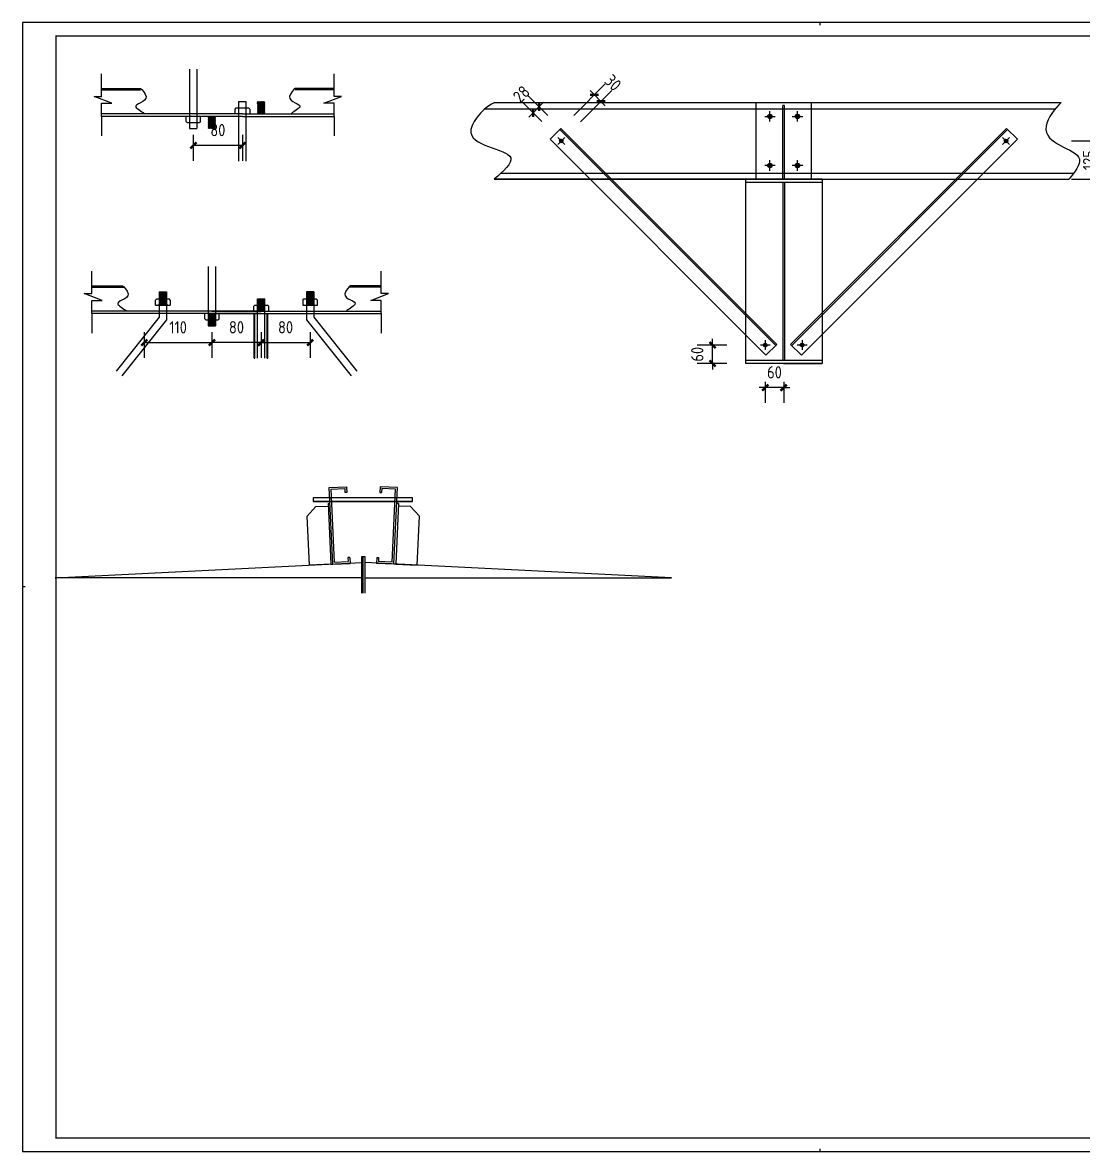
# Model space of a CAD drawing. Extents: x -9001 to 151288, y 75886 to 362543.
# Drawn here: x 21544 to 38837, y 179199 to 197592 of the extents above; entities that cross this region are included whole.
import ezdxf
from ezdxf.enums import TextEntityAlignment as Align

# ---------------------------------------------------------------- set-up
doc = ezdxf.new("R2010")
doc.units = 0
doc.header["$LTSCALE"] = 1000
doc.header["$MEASUREMENT"] = 0
doc.layers.add('PUB_TITLE', color=4, linetype='Continuous')
doc.styles.get("Standard").update_dxf_attribs({"font": 'gbenor.shx', "bigfont": 'gbcbig.shx'})
doc.dimstyles.get("Standard").update_dxf_attribs({"dimscale": 100, "dimtxt": 1, "dimasz": 1, "dimexe": 2.5, "dimexo": 3, "dimgap": 1.5, "dimtad": 1, "dimdec": 0, "dimzin": 0, "dimdsep": 46, "dimtxsty": 'Standard', "dimblk": 'ARCHTICK', "dimcen": 0.09, "dimadec": 0, "dimazin": 0, "dimtfac": 1, "dimtdec": 0, "dimtix": 1, "dimtmove": 2, "dimatfit": 3, "dimfxl": 1, "dimtolj": 1, "dimtzin": 0, "dimarcsym": 0})
pattern_1 = [(45, (304.297, -21522.475), (-5.61266008, 5.61266008), [])]

# ---------------------------------------------------------------- blocks, each defined once
blk = doc.blocks.new('$titleblk$00000167')
for p, q in [((-594.5, 839), (-594.5, 841)), ((-1187, 420.5), (-1189, 420.5)), ((-594.5, 0), (-594.5, 2))]:
    blk.add_line(p, q)
blk.add_lwpolyline([(-1189, 0), (0, 0), (0, 841), (-1189, 841)], close=True)
at = {"const_width": 1}
blk.add_lwpolyline([(-1164, 10), (-10, 10), (-10, 831), (-1164, 831)], close=True, dxfattribs=at)
at = {"flags": 4}
for tag, p in [('(扩展图名)', (-62.12, 184.1)), ('图名', (-62.12, 180.13)), ('日期', (-62.12, 172.03)), ('图号', (-62.12, 163.99)), ('比例', (-62.12, 156)), ('子项', (-59.56, 82.07)), ('工程名称', (-59.24, 70.19)), ('设计号', (-36.91, 28.62))]:
    blk.add_attdef(tag, text='', height=3.5, dxfattribs=at).set_placement(p, align=Align.CENTER)
for tag, p in [('设计人', (-64.84, 148.13)), ('负责人', (-64.71, 140.27)), ('主持人', (-64.73, 132.26)), ('校对人', (-64.28, 124.4)), ('审核人', (-63.96, 116.15)), ('审定人', (-64.16, 107.95)), ('所长', (-64.16, 99.76))]:
    blk.add_attdef(tag, p, '', height=3.5)
blk = doc.blocks.new('_ArchTick')
at = {"color": 0, "linetype": 'ByBlock', "const_width": 0.4}
blk.add_lwpolyline([(-0.5, -0.5), (0.5, 0.5)], dxfattribs=at)
blk = doc.blocks.new('*D438')
at = {"color": 0, "lineweight": -2}
for p, q in [((24327, 195763), (24327, 195340)), ((25127, 195763), (25127, 195340)), ((25127, 195590), (24327, 195590))]:
    blk.add_line(p, q, dxfattribs=at)
at = {"layer": 'Defpoints', "color": 0}
for p in [(24327, 196063), (25127, 196063), (24327, 195590)]:
    blk.add_point(p, dxfattribs=at)
at = {"color": 0, "lineweight": -2, "xscale": 100, "yscale": 100, "zscale": 100, "rotation": 180}
blk.add_blockref('_ArchTick', (24327, 195590), dxfattribs=at)
at = {"color": 0, "lineweight": -2, "xscale": 100, "yscale": 100, "zscale": 100}
blk.add_blockref('_ArchTick', (25127, 195590), dxfattribs=at)
at = {"color": 0, "insert": (24727, 195840), "char_height": 200, "attachment_point": 5}
blk.add_mtext('\\A1;80', dxfattribs=at)
blk = doc.blocks.new('*D439')
at = {"color": 0, "lineweight": -2}
for p, q in [((24631, 192550), (24631, 192127)), ((25431, 192550), (25431, 192127)), ((25431, 192377), (24631, 192377))]:
    blk.add_line(p, q, dxfattribs=at)
at = {"layer": 'Defpoints', "color": 0}
for p in [(24631, 192850), (25431, 192850), (24631, 192377)]:
    blk.add_point(p, dxfattribs=at)
at = {"color": 0, "lineweight": -2, "xscale": 100, "yscale": 100, "zscale": 100, "rotation": 180}
blk.add_blockref('_ArchTick', (24631, 192377), dxfattribs=at)
at = {"color": 0, "lineweight": -2, "xscale": 100, "yscale": 100, "zscale": 100}
blk.add_blockref('_ArchTick', (25431, 192377), dxfattribs=at)
at = {"color": 0, "insert": (25031, 192627), "char_height": 200, "attachment_point": 5}
blk.add_mtext('\\A1;80', dxfattribs=at)
blk = doc.blocks.new('*D440')
at = {"color": 0, "lineweight": -2}
for p, q in [((23527, 192550), (23527, 192127)), ((24631, 192550), (24631, 192127)), ((23527, 192377), (24631, 192377))]:
    blk.add_line(p, q, dxfattribs=at)
at = {"layer": 'Defpoints', "color": 0}
for p in [(23527, 192850), (24631, 192850), (24631, 192377)]:
    blk.add_point(p, dxfattribs=at)
at = {"color": 0, "lineweight": -2, "xscale": 100, "yscale": 100, "zscale": 100, "rotation": 180}
blk.add_blockref('_ArchTick', (23527, 192377), dxfattribs=at)
at = {"color": 0, "lineweight": -2, "xscale": 100, "yscale": 100, "zscale": 100}
blk.add_blockref('_ArchTick', (24631, 192377), dxfattribs=at)
at = {"color": 0, "insert": (24079, 192627), "char_height": 200, "attachment_point": 5}
blk.add_mtext('\\A1;110', dxfattribs=at)
blk = doc.blocks.new('*D441')
at = {"color": 0, "lineweight": -2}
for p, q in [((25431, 192550), (25431, 192127)), ((26231, 192550), (26231, 192127)), ((25431, 192377), (26231, 192377))]:
    blk.add_line(p, q, dxfattribs=at)
at = {"layer": 'Defpoints', "color": 0}
for p in [(25431, 192850), (26231, 192850), (26231, 192377)]:
    blk.add_point(p, dxfattribs=at)
at = {"color": 0, "lineweight": -2, "xscale": 100, "yscale": 100, "zscale": 100, "rotation": 180}
blk.add_blockref('_ArchTick', (25431, 192377), dxfattribs=at)
at = {"color": 0, "lineweight": -2, "xscale": 100, "yscale": 100, "zscale": 100}
blk.add_blockref('_ArchTick', (26231, 192377), dxfattribs=at)
at = {"color": 0, "insert": (25831, 192627), "char_height": 200, "attachment_point": 5}
blk.add_mtext('\\A1;80', dxfattribs=at)
blk = doc.blocks.new('*D442')
at = {"color": 0, "lineweight": -2}
for p, q in [((33651, 191738), (33651, 191394)), ((33951, 191738), (33951, 191394)), ((33651, 191644), (33551, 191644)), ((33951, 191644), (33651, 191644)), ((33951, 191644), (34051, 191644))]:
    blk.add_line(p, q, dxfattribs=at)
at = {"layer": 'Defpoints', "color": 0}
for p in [(33651, 192038), (33951, 192038), (33651, 191644)]:
    blk.add_point(p, dxfattribs=at)
at = {"color": 0, "lineweight": -2, "xscale": 100, "yscale": 100, "zscale": 100}
blk.add_blockref('_ArchTick', (33651, 191644), dxfattribs=at)
at = {"color": 0, "lineweight": -2, "xscale": 100, "yscale": 100, "zscale": 100, "rotation": 180}
blk.add_blockref('_ArchTick', (33951, 191644), dxfattribs=at)
at = {"color": 0, "insert": (33801, 191894), "char_height": 200, "attachment_point": 5}
blk.add_mtext('\\A1;60', dxfattribs=at)
blk = doc.blocks.new('*D443')
at = {"color": 0, "lineweight": -2}
for p, q in [((38641, 195663), (39429, 195663)), ((39179, 195663), (39179, 195038)), ((38641, 195038), (39429, 195038))]:
    blk.add_line(p, q, dxfattribs=at)
at = {"layer": 'Defpoints', "color": 0}
for p in [(38341, 195663), (38341, 195038), (39179, 195038)]:
    blk.add_point(p, dxfattribs=at)
at = {"color": 0, "lineweight": -2, "xscale": 100, "yscale": 100, "zscale": 100}
for p, rotation in [((39179, 195663), 90), ((39179, 195038), 270)]:
    blk.add_blockref('_ArchTick', p, dxfattribs=dict(at, rotation=rotation))
at = {"color": 0, "insert": (38929, 195351), "char_height": 200, "attachment_point": 5, "rotation": 90}
blk.add_mtext('\\A1;125', dxfattribs=at)
blk = doc.blocks.new('*D444')
at = {"color": 0, "lineweight": -2}
for p, q in [((30008, 195981), (29689, 196300)), ((30107, 196080), (29788, 196399)), ((29965, 196222), (30036, 196293)), ((29866, 196123), (29796, 196052)), ((29866, 196123), (29965, 196222))]:
    blk.add_line(p, q, dxfattribs=at)
at = {"layer": 'Defpoints', "color": 0}
for p in [(29965, 196222), (30220, 195769), (30319, 195868)]:
    blk.add_point(p, dxfattribs=at)
at = {"color": 0, "lineweight": -2, "xscale": 100, "yscale": 100, "zscale": 100}
for p, rotation in [((29965, 196222), 225.0000000000337), ((29866, 196123), 45.00000000003364)]:
    blk.add_blockref('_ArchTick', p, dxfattribs=dict(at, rotation=rotation))
at = {"color": 0, "insert": (29675, 196426), "char_height": 200, "attachment_point": 5, "rotation": 45}
blk.add_mtext('\\A1;28', dxfattribs=at)
blk = doc.blocks.new('*D445')
at = {"color": 0, "lineweight": -2}
for p, q in [((30531, 196080), (31042, 196591)), ((30637, 195974), (31148, 196485)), ((30865, 196414), (30794, 196485)), ((30971, 196308), (30865, 196414)), ((30971, 196308), (31042, 196237))]:
    blk.add_line(p, q, dxfattribs=at)
at = {"layer": 'Defpoints', "color": 0}
for p in [(30865, 196414), (30319, 195868), (30425, 195762)]:
    blk.add_point(p, dxfattribs=at)
at = {"color": 0, "lineweight": -2, "xscale": 100, "yscale": 100, "zscale": 100}
for p, rotation in [((30865, 196414), 315), ((30971, 196308), 135)]:
    blk.add_blockref('_ArchTick', p, dxfattribs=dict(at, rotation=rotation))
at = {"color": 0, "insert": (31169, 196612), "char_height": 200, "attachment_point": 5, "rotation": 315}
blk.add_mtext('\\A1;30', dxfattribs=at)
blk = doc.blocks.new('*D446')
at = {"color": 0, "lineweight": -2}
for p, q in [((32792, 192338), (32792, 192438)), ((33026, 192338), (32542, 192338)), ((32792, 192038), (32792, 192338)), ((33026, 192038), (32542, 192038)), ((32792, 192038), (32792, 191938))]:
    blk.add_line(p, q, dxfattribs=at)
at = {"layer": 'Defpoints', "color": 0}
for p in [(32792, 192338), (33326, 192338), (33326, 192038)]:
    blk.add_point(p, dxfattribs=at)
at = {"color": 0, "lineweight": -2, "xscale": 100, "yscale": 100, "zscale": 100}
for p, rotation in [((32792, 192338), 270), ((32792, 192038), 90)]:
    blk.add_blockref('_ArchTick', p, dxfattribs=dict(at, rotation=rotation))
at = {"color": 0, "insert": (32542, 192188), "char_height": 200, "attachment_point": 5, "rotation": 90}
blk.add_mtext('\\A1;60', dxfattribs=at)

msp = doc.modelspace()

# ---------------------------------------------------------------- hatches: boundary and pattern name
h = msp.add_hatch()
h.set_pattern_fill('ANSI31', color=256, scale=5, style=0)
h.set_pattern_definition(pattern_1)
h.paths.add_polyline_path([(24691, 192849.6), (24631, 192849.6), (24571, 192849.6), (24571, 192749.6), (24691, 192749.6)])
h.paths.add_polyline_path([(24691, 192749.6), (24571, 192749.6), (24571, 192649.6), (24691, 192649.6)])
h.paths.add_polyline_path([(25491, 193089.6), (25371, 193089.6), (25371, 192989.6), (25491, 192989.6)])
h.paths.add_polyline_path([(25491, 192989.6), (25371, 192989.6), (25371, 192889.6), (25491, 192889.6)])
h.paths.add_polyline_path([(24691, 195963.2), (24571, 195963.2), (24571, 195863.2), (24691, 195863.2)])
h.paths.add_polyline_path([(24691, 196063.2), (24571, 196063.2), (24571, 195963.2), (24691, 195963.2)])
h.paths.add_polyline_path([(25491, 196203.2), (25371, 196203.2), (25371, 196103.2), (25431, 196103.2), (25491, 196103.2)])
h.paths.add_polyline_path([(25491, 196303.2), (25371, 196303.2), (25371, 196203.2), (25491, 196203.2)])
h = msp.add_hatch()
h.set_pattern_fill('ANSI31', color=256, scale=5, style=0)
h.set_pattern_definition([(45, (2054.106, -2173.0185), (-5.61266008, 5.61266008), [])])
h.paths.add_polyline_path([(33726.1, 195298.1, 0.4142136), (33691.1, 195263.1), (33726.1, 195263.1)])
h.paths.add_polyline_path([(33726.1, 195298.1), (33726.1, 195263.1), (33761.1, 195263.1, 0.4142136)])
h.paths.add_polyline_path([(33726.1, 195263.1), (33691.1, 195263.1, 0.4142136), (33726.1, 195228.1)])
h.paths.add_polyline_path([(33761.1, 195263.1), (33726.1, 195263.1), (33726.1, 195228.1, 0.4142136)])
h.paths.add_polyline_path([(34176.1, 195298.1, 0.4142136), (34141.1, 195263.1), (34176.1, 195263.1)])
h.paths.add_polyline_path([(34176.1, 195263.1), (34141.1, 195263.1, 0.4142136), (34176.1, 195228.1)])
h.paths.add_polyline_path([(34211.1, 195263.1), (34176.1, 195263.1), (34176.1, 195228.1, 0.4142136)])
h.paths.add_polyline_path([(34176.1, 195298.1), (34176.1, 195263.1), (34211.1, 195263.1, 0.4142136)])
h.paths.add_polyline_path([(33726.1, 196098.1, 0.4142136), (33691.1, 196063.1), (33726.1, 196063.1)])
h.paths.add_polyline_path([(33726.1, 196063.1), (33691.1, 196063.1, 0.4142136), (33726.1, 196028.1)])
h.paths.add_polyline_path([(33761.1, 196063.1), (33726.1, 196063.1), (33726.1, 196028.1, 0.4142136)])
h.paths.add_polyline_path([(33726.1, 196098.1), (33726.1, 196063.1), (33761.1, 196063.1, 0.4142136)])
h.paths.add_polyline_path([(34176.1, 196098.1, 0.4142136), (34141.1, 196063.1), (34176.1, 196063.1)])
h.paths.add_polyline_path([(34176.1, 196063.1), (34141.1, 196063.1, 0.4142136), (34176.1, 196028.1)])
h.paths.add_polyline_path([(34211.1, 196063.1), (34176.1, 196063.1), (34176.1, 196028.1, 0.4142136)])
h.paths.add_polyline_path([(34176.1, 196098.1), (34176.1, 196063.1), (34211.1, 196063.1, 0.4142136)])
h = msp.add_hatch()
h.set_pattern_fill('ANSI31', color=256, scale=5, style=0)
h.set_pattern_definition([(45, (4296.3, -12750.482), (-5.61266008, 5.61266008), [])])
h.paths.add_polyline_path([(37597.4, 195684.3, 0.4142136), (37554.9, 195684.3), (37576.1, 195663.1)])
h.paths.add_polyline_path([(37554.9, 195684.3, 0.1989124), (37546.1, 195663.1, 0.1989124), (37554.9, 195641.9), (37576.1, 195663.1)])
h.paths.add_polyline_path([(37576.1, 195663.1), (37554.9, 195641.9, 0.4142136), (37597.4, 195641.9)])
h.paths.add_polyline_path([(37597.4, 195684.3), (37576.1, 195663.1), (37597.4, 195641.9, 0.1989124), (37606.1, 195663.1, 0.1989124)])
h.paths.add_polyline_path([(30347.1, 195684, 0.410274), (30304.9, 195684.3), (30326.1, 195663.1)])
h.paths.add_polyline_path([(30304.9, 195684.3, 0.2024153), (30295.9, 195662.8, 0.1989124), (30304.6, 195641.6), (30326.1, 195663.1)])
h.paths.add_polyline_path([(30326.1, 195663.1), (30304.6, 195641.6, 0.4181641), (30347.4, 195641.9)])
h.paths.add_polyline_path([(30355.9, 195662.8, 0.1989124), (30347.1, 195684), (30326.1, 195663.1), (30347.4, 195641.9, 0.1954142)])
h.paths.add_polyline_path([(33651.1, 192367.5, 0.4086452), (33621.1, 192338.1), (33651.1, 192338.1)])
h.paths.add_polyline_path([(33651.1, 192367.5), (33651.1, 192338.1), (33681.1, 192338.1, 0.4086452)])
h.paths.add_polyline_path([(33621.1, 192338.1, 0.0047623), (33621.1, 192337.5, 1), (33681.1, 192337.5, 0.0047623), (33681.1, 192338.1)])
h.paths.add_polyline_path([(34251.1, 192368.1, 0.4142136), (34221.1, 192338.1), (34251.1, 192338.1)])
h.paths.add_polyline_path([(34251.1, 192338.1), (34221.1, 192338.1, 0.4142136), (34251.1, 192308.1)])
h.paths.add_polyline_path([(34281.1, 192338.1), (34251.1, 192338.1), (34251.1, 192308.1, 0.4142136)])
h.paths.add_polyline_path([(34251.1, 192368.1), (34251.1, 192338.1), (34281.1, 192338.1, 0.4142136)])
h = msp.add_hatch()
h.set_pattern_fill('ANSI31', color=256, scale=5, style=0)
h.set_pattern_definition(pattern_1)
h.paths.add_polyline_path([(23891, 193204.3), (23771, 193204.3), (23771, 193089.6), (23891, 193089.6)])
h.paths.add_polyline_path([(23891, 193089.6), (23771, 193089.6), (23771, 192989.6), (23891, 192989.6)])
h.paths.add_polyline_path([(26291, 193204.3), (26171, 193204.3), (26171, 193089.6), (26291, 193089.6)])
h.paths.add_polyline_path([(26291, 193089.6), (26171, 193089.6), (26171, 192989.6), (26291, 192989.6)])
h = msp.add_hatch()
h.set_pattern_fill('ANSI31', color=256, style=0)
h.set_pattern_definition([(45, (304.2967, -21522.475), (-1.122532015, 1.122532015), [])])
h.paths.add_polyline_path([(25331, 192849.6), (25321, 192849.6), (25321, 192122.2), (25331, 192122.2)])
h.paths.add_polyline_path([(25541, 192849.6), (25531, 192849.6), (25531, 192316.2), (25541, 192282.3)])

# ---------------------------------------------------------------- linework, layer by layer
for p, q in [((24266.7, 196830.6), (24266.7, 195863.2)), ((24386.7, 196830.6), (24386.7, 195863.2)), ((22832.4, 196388.7), (22832.4, 196754.7)), ((26621, 196388.7), (26621, 196754.7)), ((22832.4, 196515.7), (23463.8, 196515.7)), ((22832.4, 196495.7), (23468, 196495.7)), ((26621, 196495.7), (25985.3, 196495.7)), ((26621, 196515.7), (25989.6, 196515.7)), ((22998.9, 196276.8), (22708.3, 196388.7)), ((22708.3, 196388.7), (22832.4, 196388.7)), ((22832.2, 196063.2), (22832.2, 196276.8)), ((22832.2, 196276.8), (22998.9, 196276.8)), ((25066.7, 195335.9), (25066.7, 196303.2)), ((25066.7, 196303.2), (25186.7, 196303.2)), ((25186.7, 195335.9), (25186.7, 196303.2)), ((26454.5, 196276.8), (26745.1, 196388.7)), ((26621.2, 196276.8), (26454.5, 196276.8)), ((26745.1, 196388.7), (26621, 196388.7)), ((26621.2, 196063.2), (26621.2, 196276.8)), ((29240.6, 196288.1), (38476.1, 196288.1)), ((33501.1, 196288.1), (34401.1, 196288.1)), ((33501.1, 195038.1), (33501.1, 196288.1)), ((34401.1, 196288.1), (34401.1, 195038.1)), ((25126.7, 196103.2), (22832.2, 196103.2)), ((25006.7, 196103.2), (24946.7, 196103.2)), ((25006.7, 196183.2), (25026.7, 196203.2)), ((25006.7, 196103.2), (25006.7, 196183.2)), ((25026.7, 196203.2), (25226.7, 196203.2)), ((25066.7, 196203.2), (25186.7, 196203.2)), ((25126.7, 196103.2), (26621.2, 196103.2)), ((25246.7, 196183.2), (25226.7, 196203.2)), ((25246.7, 196183.2), (25246.7, 196103.2)), ((29080.8, 196188.1), (38379.7, 196188.1)), ((33726.1, 195978.1), (33726.1, 196148.1)), ((33966.1, 196238.1), (33936.1, 196238.1)), ((33936.1, 195038.1), (33936.1, 196238.1)), ((33966.1, 195038.1), (33966.1, 196238.1)), ((34176.1, 195978.1), (34176.1, 196148.1)), ((25126.7, 196063.2), (22832.2, 196063.2)), ((22832.2, 196063.2), (22832.2, 195744.4)), ((24206.7, 196063.2), (24146.7, 196063.2)), ((24206.7, 196063.2), (24206.7, 195983.2)), ((24206.7, 195983.2), (24226.7, 195963.2)), ((24226.7, 195963.2), (24426.7, 195963.2)), ((24266.7, 195963.2), (24386.7, 195963.2)), ((24446.7, 195983.2), (24426.7, 195963.2)), ((24446.7, 195983.2), (24446.7, 196063.2)), ((25006.7, 196063.2), (24946.7, 196063.2)), ((25126.7, 196063.2), (26621.2, 196063.2)), ((26621.2, 196063.2), (26621.2, 195744.4)), ((33641.1, 196063.1), (33811.1, 196063.1)), ((34091.1, 196063.1), (34261.1, 196063.1)), ((24266.7, 195863.2), (24386.7, 195863.2)), ((30142.3, 195691.4), (30319.1, 195868.2)), ((30269.3, 195606.3), (30382.4, 195719.4)), ((30382.7, 195606.5), (30269.6, 195719.7)), ((33820.8, 192331), (30301.4, 195850.5)), ((33838.5, 192348.7), (30319.1, 195868.2)), ((34063.8, 192348.7), (37583.2, 195868.2)), ((34081.4, 192331), (37600.9, 195850.5)), ((37632.7, 195606.5), (37519.6, 195719.7)), ((37519.6, 195606.5), (37632.7, 195719.7)), ((37760, 195691.4), (37583.2, 195868.2)), ((33661.7, 192171.9), (30142.3, 195691.4)), ((30326.1, 195663.1), (30304.6, 195641.6)), ((34240.5, 192171.9), (37760, 195691.4)), ((37576.1, 195663.1), (37597.4, 195641.9)), ((33726.1, 195178.1), (33726.1, 195348.1)), ((34176.1, 195178.1), (34176.1, 195348.1)), ((33811.1, 195263.1), (33641.1, 195263.1)), ((34261.1, 195263.1), (34091.1, 195263.1)), ((33326.1, 195038.1), (29232.9, 195038.1)), ((29232.9, 195038.1), (38601.4, 195038.1)), ((29344.2, 195138.1), (38679.5, 195138.1)), ((33326.1, 195038.1), (33326.1, 192038.1)), ((34576.1, 195038.1), (33326.1, 195038.1)), ((34576.1, 194988.1), (33326.1, 194988.1)), ((34401.1, 195038.1), (33501.1, 195038.1)), ((33936.1, 194988.1), (33936.1, 192088.1)), ((33966.1, 194988.1), (33966.1, 192088.1)), ((34576.1, 195038.1), (34576.1, 192038.1)), ((22674.7, 193175), (22674.7, 193541)), ((24571, 193616.9), (24571, 192649.6)), ((24691, 193616.9), (24691, 192649.6)), ((27387.2, 193175), (27387.2, 193541)), ((22841.2, 193063.1), (22550.6, 193175)), ((22550.6, 193175), (22674.7, 193175)), ((22674.7, 193302.1), (23170.9, 193302.1)), ((22674.7, 193282.1), (23197.4, 193282.1)), ((23771, 193204.3), (23771, 192791.6)), ((23771, 193204.3), (23891, 193204.3)), ((23891, 193204.3), (23891, 192749.6)), ((26171, 193204.3), (26171, 192749.6)), ((26291, 193204.3), (26171, 193204.3)), ((26291, 193204.3), (26291, 192791.6)), ((27387.2, 193282.1), (26864.5, 193282.1)), ((27387.2, 193302.1), (26891, 193302.1)), ((27220.8, 193063.1), (27511.3, 193175)), ((27511.3, 193175), (27387.2, 193175)), ((22674.5, 192849.6), (22674.5, 193063.1)), ((22674.5, 193063.1), (22841.2, 193063.1)), ((23711, 193069.6), (23731, 193089.6)), ((23711, 192989.6), (23711, 193069.6)), ((23711, 192989.6), (23951, 192989.6)), ((23731, 193089.6), (23931, 193089.6)), ((23911, 192989.6), (23751, 192989.6)), ((23951, 193069.6), (23931, 193089.6)), ((23951, 193069.6), (23951, 192989.6)), ((25311, 192969.6), (25331, 192989.6)), ((25311, 192889.6), (25311, 192969.6)), ((25331, 192989.6), (25531, 192989.6)), ((25371, 192122.2), (25371, 193089.6)), ((25371, 193089.6), (25491, 193089.6)), ((25491, 192122.2), (25491, 193089.6)), ((25551, 192969.6), (25531, 192989.6)), ((25551, 192969.6), (25551, 192889.6)), ((26111, 193069.6), (26131, 193089.6)), ((26111, 193069.6), (26111, 192989.6)), ((26111, 192989.6), (26351, 192989.6)), ((26131, 193089.6), (26331, 193089.6)), ((26351, 193069.6), (26331, 193089.6)), ((26351, 192989.6), (26351, 193069.6)), ((27387.5, 193063.1), (27220.8, 193063.1)), ((27387.5, 192849.6), (27387.5, 193063.1)), ((25431, 192889.6), (22674.5, 192889.6)), ((25431, 192849.6), (22674.5, 192849.6)), ((22674.5, 192849.6), (22674.5, 192530.8)), ((23771, 192791.6), (23067.9, 191911.5)), ((24511, 192849.6), (24451, 192849.6)), ((24511, 192849.6), (24511, 192769.6)), ((24511, 192769.6), (24531, 192749.6)), ((24631, 192889.6), (27387.5, 192889.6)), ((24631, 192849.6), (27387.5, 192849.6)), ((24751, 192769.6), (24731, 192749.6)), ((24751, 192769.6), (24751, 192849.6)), ((25311, 192889.6), (25251, 192889.6)), ((25311, 192849.6), (25251, 192849.6)), ((25321, 192122.2), (25321, 192849.6)), ((25331, 192122.2), (25331, 192849.6)), ((25431, 192889.6), (25511, 192889.6)), ((25431, 192849.6), (25491, 192849.6)), ((25531, 192122.2), (25531, 192849.6)), ((25541, 192122.2), (25541, 192849.6)), ((26291, 192791.6), (26994, 191911.5)), ((27387.5, 192849.6), (27387.5, 192530.8)), ((23891, 192749.6), (23161.7, 191836.6)), ((24531, 192749.6), (24731, 192749.6)), ((24571, 192649.6), (24691, 192649.6)), ((26171, 192749.6), (26900.3, 191836.6)), ((33651.1, 192418.1), (33651.1, 192258.1)), ((34251.1, 192418.1), (34251.1, 192258.1)), ((33731.1, 192338.1), (33571.1, 192338.1)), ((33838.5, 192348.7), (33661.7, 192171.9)), ((34063.8, 192348.7), (34240.5, 192171.9)), ((34331.1, 192338.1), (34171.1, 192338.1)), ((25321, 192122.2), (25331, 192122.2)), ((25531, 192122.2), (25541, 192122.2)), ((34576.1, 192088.1), (33326.1, 192088.1)), ((34576.1, 192038.1), (33326.1, 192038.1)), ((33951.1, 192038.1), (34576.1, 192038.1)), ((26542.4, 190016), (26825.2, 190029.1)), ((26600.1, 188767.4), (26542.4, 190016)), ((26573.7, 189987.5), (26796.6, 189997.8)), ((26796.6, 189997.8), (26799.6, 189933.4)), ((26825.2, 190029.1), (26829.6, 189934.8)), ((27371.5, 190029.1), (27367.1, 189934.8)), ((27654.3, 190016), (27371.5, 190029.1)), ((27400, 189997.8), (27397.1, 189933.4)), ((27622.9, 189987.5), (27400, 189997.8)), ((27596.6, 188767.4), (27654.3, 190016)), ((26282, 189849.9), (26282, 189789.9)), ((27900, 189849.9), (26282, 189849.9)), ((26628.7, 188798.7), (26573.7, 189987.5)), ((26829.6, 189934.8), (26799.6, 189933.4)), ((27367.1, 189934.8), (27397.1, 189933.4)), ((27568, 188798.7), (27622.9, 189987.5)), ((27900, 189789.9), (27900, 189849.9)), ((26326.5, 189705.7), (26183.6, 189549)), ((27900, 189789.9), (26282, 189789.9)), ((26282, 189789.9), (27900, 189789.9)), ((26326.5, 189705.7), (26526.3, 189715)), ((26522.8, 189789.9), (27900, 189789.9)), ((26524.4, 189754.9), (26554.4, 189756.3)), ((26524.4, 189754.9), (26570.1, 188766)), ((27672.2, 189754.9), (27626.5, 188766)), ((27672.2, 189754.9), (27642.3, 189756.3)), ((27870.2, 189705.7), (27670.4, 189715)), ((27870.2, 189705.7), (28013.1, 189549)), ((26220.5, 188749.8), (26183.6, 189549)), ((27976.2, 188749.8), (28013.1, 189549)), ((22073.3, 188542.5), (27073.3, 188792.5)), ((26570.1, 188766), (26220.5, 188749.8)), ((26570.1, 188766), (26600.1, 188767.4)), ((26600.1, 188767.4), (26882.9, 188780.5)), ((26628.7, 188798.7), (26851.6, 188809)), ((26878.6, 188874.8), (26848.6, 188873.4)), ((26848.6, 188873.4), (26851.6, 188809)), ((26878.6, 188874.8), (26882.9, 188780.5)), ((27073.3, 188292.5), (27073.3, 188892.5)), ((27073.3, 188892.5), (27123.3, 188892.5)), ((27098.3, 188292.5), (27098.3, 188892.5)), ((27123.3, 188892.5), (27123.3, 188292.5)), ((32123.3, 188542.5), (27123.3, 188792.5)), ((27318.1, 188874.8), (27313.7, 188780.5)), ((27596.6, 188767.4), (27313.7, 188780.5)), ((27318.1, 188874.8), (27348.1, 188873.4)), ((27348.1, 188873.4), (27345.1, 188809)), ((27568, 188798.7), (27345.1, 188809)), ((27626.5, 188766), (27596.6, 188767.4)), ((27626.5, 188766), (27976.2, 188749.8)), ((27073.3, 188542.5), (22073.3, 188542.5)), ((27123.3, 188542.5), (32123.3, 188542.5))]:
    msp.add_line(p, q)
for centre, radius in [((33726.1, 196063.1), 35), ((34176.1, 196063.1), 35), ((30325.9, 195662.8), 30), ((37576.1, 195663.1), 30), ((33726.1, 195263.1), 35), ((34176.1, 195263.1), 35), ((33651.1, 192337.5), 30), ((34251.1, 192338.1), 30)]:
    msp.add_circle(centre, radius)
for points, knots in [([(23463.8, 196515.7), (23485.7, 196507.9), (23678.5, 196292), (23231.1, 196270.3), (23518.8, 196123.8), (23532, 196103.2)], [1.7527834, 1.7527834, 1.7527834, 1.7527834, 7.6446329, 19.5921999, 26.5626939, 26.5626939, 26.5626939, 26.5626939]), ([(25989.6, 196515.7), (25967.7, 196507.9), (25774.8, 196292), (26222.3, 196270.3), (25934.6, 196123.8), (25921.3, 196103.2)], [1.7527834, 1.7527834, 1.7527834, 1.7527834, 7.6446329, 19.5921999, 26.5626939, 26.5626939, 26.5626939, 26.5626939]), ([(29240.6, 196288.1), (29106.9, 196249.8), (28459.2, 195568), (29800.8, 195539.1), (29382.3, 195169.9), (29232.9, 195038.1)], [31.2116344, 31.2116344, 31.2116344, 31.2116344, 117.7244206, 276.8844038, 365.2345216, 365.2345216, 365.2345216, 365.2345216]), ([(38476.1, 196288.1), (38376.6, 196204.3), (37947.3, 195613.3), (38993.3, 195527.8), (38698.2, 195159), (38601.4, 195038.1)], [43.9185281, 43.9185281, 43.9185281, 43.9185281, 107.2017459, 259.6712539, 334.0083816, 334.0083816, 334.0083816, 334.0083816]), ([(23170.9, 193302.1), (23192.9, 193294.3), (23385.7, 193078.4), (22938.3, 193056.6), (23225.9, 192910.2), (23239.2, 192889.6)], [1.7527834, 1.7527834, 1.7527834, 1.7527834, 7.6446329, 19.5921999, 26.5626939, 26.5626939, 26.5626939, 26.5626939]), ([(26891, 193302.1), (26869.1, 193294.3), (26676.3, 193078.4), (27123.7, 193056.6), (26836, 192910.2), (26822.8, 192889.6)], [1.7527834, 1.7527834, 1.7527834, 1.7527834, 7.6446329, 19.5921999, 26.5626939, 26.5626939, 26.5626939, 26.5626939])]:
    msp.add_open_spline(points, degree=3, knots=knots)

# ---------------------------------------------------------------- block references
at = {"layer": 'PUB_TITLE', "xscale": 21.86999999999534, "yscale": 21.86999999999534, "zscale": 21.87}
msp.add_blockref('$titleblk$00000167', (47547.2, 179199.1), dxfattribs=at)

# ---------------------------------------------------------------- dimensions: what is measured, and where the dimension line sits
for base, p1, angle, picture, middle in [((30864.8, 196413.9), (30425.1, 195762.1), 135, '*D445', (31169.4, 196611.8)), ((29965.3, 196222), (30220.1, 195769.2), 45, '*D444', (29675, 196426.3))]:
    dim = msp.add_linear_dim(base=base, p1=p1, p2=(30319.1, 195868.2), angle=angle, dimstyle='Standard', override={"dimtxt": 2, "dimlfac": 0.2})
    dim.commit()
    dim.dimension.update_dxf_attribs({"geometry": picture, "text_midpoint": middle, "dimtype": 161})
for base, p1, p2, override, picture, middle in [((24326.7, 195590.2), (25126.7, 196063.2), (24326.7, 196063.2), {"dimtxt": 2, "dimlfac": 0.1}, '*D438', (24726.7, 195840.2)), ((24631, 192376.6), (23526.7, 192849.6), (24631, 192849.6), {"dimtxt": 2, "dimlfac": 0.1}, '*D440', (24078.8, 192626.6)), ((24631, 192376.6), (25431, 192849.6), (24631, 192849.6), {"dimtxt": 2, "dimlfac": 0.1}, '*D439', (25031, 192626.6)), ((26231, 192376.6), (25431, 192849.6), (26231, 192849.6), {"dimtxt": 2, "dimlfac": 0.1}, '*D441', (25831, 192626.6)), ((33651.1, 191644.1), (33951.1, 192038.1), (33651.1, 192038.1), {"dimtxt": 2, "dimlfac": 0.2}, '*D442', (33801.1, 191894.1))]:
    dim = msp.add_linear_dim(base=base, p1=p1, p2=p2, dimstyle='Standard', override=override)
    dim.commit()
    dim.dimension.update_dxf_attribs({"geometry": picture, "text_midpoint": middle})
for base, p1, p2, picture, middle in [((39178.5, 195038.1), (38341.4, 195663.1), (38341.4, 195038.1), '*D443', (38928.5, 195350.6)), ((32792.1, 192338.1), (33326.1, 192038.1), (33326.1, 192338.1), '*D446', (32542.1, 192188.1))]:
    dim = msp.add_linear_dim(base=base, p1=p1, p2=p2, angle=90, dimstyle='Standard', override={"dimtxt": 2, "dimlfac": 0.2})
    dim.commit()
    dim.dimension.update_dxf_attribs({"geometry": picture, "text_midpoint": middle})

doc.saveas('drawing.dxf')
